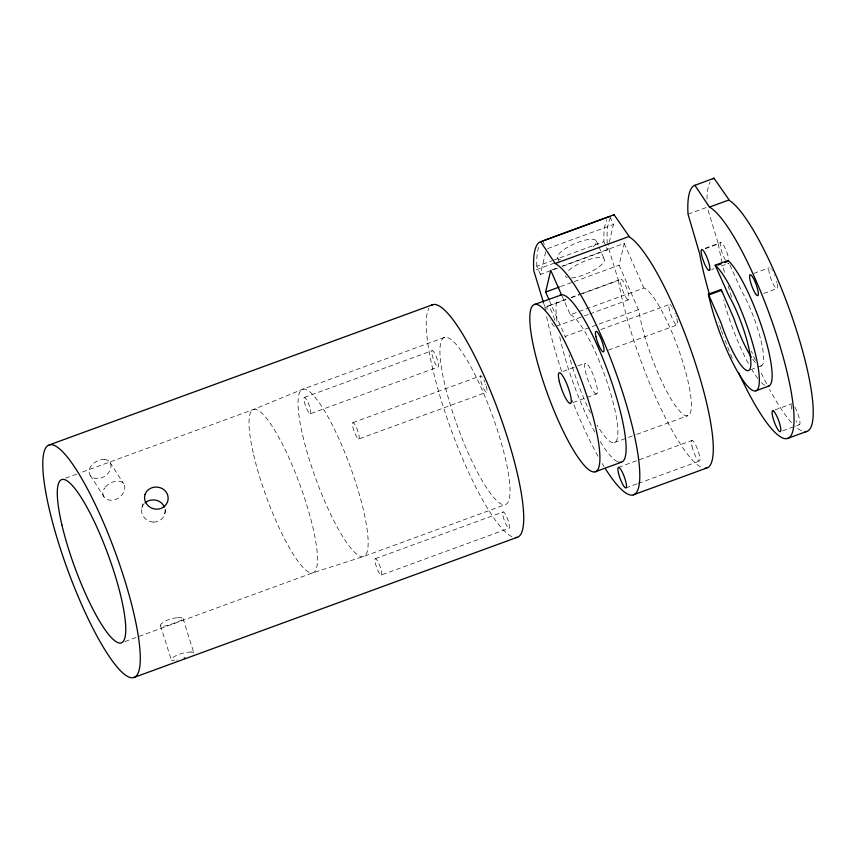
<?xml version="1.0" encoding="UTF-8"?>
<svg xmlns="http://www.w3.org/2000/svg" width="856" height="856" viewBox="0 0 856 856"><rect width="100%" height="100%" fill="white"/><g stroke="black" fill="none" stroke-linecap="round" stroke-linejoin="round"><path stroke-width="0.64" stroke-dasharray="4.28 3.21" d="M141.85 507.983L143.359 501.573M164.791 513.707L166.299 507.287M557.78 268.067L540.382 274.423L545.732 251.611M562.745 266.248L607.482 249.888L608.969 243.543M609.269 242.28L613.431 224.529L609.857 216.418M579.009 311.541L644.215 288.001A68.138 13.974 69.9 0 1 685.549 371.461A68.138 13.974 69.9 0 1 677 407.927A68.138 13.974 69.9 0 1 638.865 310.803L619.134 265.157L624.238 243.425L561.953 266.205M104.293 488.519L104.667 487.963M547.572 248.615L613.431 224.529M540.382 274.423L536.808 266.312L551.724 260.855M552.965 260.406L603.908 241.66A146.001 29.949 69.9 0 1 607.032 219.682M536.263 269.704L553.704 263.327M688.031 214.203L707.195 207.195L707.088 205.023M551.992 269.843L556.967 268.024M560.594 286.567L573.049 282.009M574.29 281.56L619.134 265.157M444.596 337.36L302.714 389.245L253.59 409.435L80.667 472.673M65.623 478.172L79.415 473.133M705.28 248.219L720.859 242.516M547.508 306.095L566.191 299.268M571.177 297.449L578.645 294.71M579.897 294.261L620.996 279.227M545.39 310.107L544.93 307.358L566.105 299.611M571.08 297.792L581.053 294.143M582.294 293.683L618.417 280.479L608.038 246.271M705.173 248.754L718.355 243.928L707.58 208.457M304.372 397.419L432.184 350.682M562.028 295.962L570.299 314.73L577.768 312.001M310.3 413.758A8.688 1.787 69.9 0 0 307.336 401.057A8.688 1.787 69.9 0 0 304.372 401.956A8.688 1.787 69.9 0 0 310.3 413.758L438.112 367.01A8.688 1.787 69.9 0 0 435.148 354.309A8.688 1.787 69.9 0 0 432.184 355.208A8.688 1.787 69.9 0 0 438.112 367.01M556.207 326.232L588.596 314.387M589.848 313.927L628.465 299.814A10.946 2.247 69.9 0 0 624.741 283.828A10.946 2.247 69.9 0 0 620.996 284.909A10.946 2.247 69.9 0 0 628.465 299.814M711.689 269.554L714.086 268.688M721.276 266.055L728.467 263.423M565.377 337.681L565.195 336.462L638.694 309.583M753.772 273.428L769.341 267.725M600.912 329.507L669.424 304.458M352.854 422.629L480.665 375.891M358.782 438.968A8.688 1.787 69.9 0 0 355.818 426.267A8.688 1.787 69.9 0 0 352.854 427.165A8.688 1.787 69.9 0 0 358.782 438.968L486.593 392.23M608.488 350.05L677 325.002M763.755 293.458L776.938 288.632M563.013 371.408L576.741 366.389M577.993 365.929L585.472 363.19M572.921 402.577L596.632 393.91A16.339 3.349 69.9 0 0 591.047 370.027A16.339 3.349 69.9 0 0 585.483 371.718A16.339 3.349 69.9 0 0 596.632 393.91M750.552 369.792L761.572 365.758M614.298 442.595L635.484 434.848M636.725 434.388L687.796 415.716M124.944 641.54L312.9 572.803L363.458 556.539L505.329 504.644A88.992 18.254 69.9 0 0 474.93 374.575A88.992 18.254 69.9 0 0 444.639 383.788A88.992 18.254 69.9 0 0 505.329 504.644M775.055 409.906L791.832 403.765M618.374 467.387L692.001 440.466M375.335 558.668L503.146 511.931M381.273 575.007A8.688 1.787 69.9 0 0 378.299 562.306A8.688 1.787 69.9 0 0 375.345 563.205A8.688 1.787 69.9 0 0 381.273 575.007L509.085 528.27A8.688 1.787 69.9 0 0 506.11 515.558A8.688 1.787 69.9 0 0 503.157 516.468A8.688 1.787 69.9 0 0 509.085 528.27M625.897 487.941L637.239 483.8M638.351 483.394L699.523 461.02M782.652 430.814L799.418 424.672M176.839 617.807L176.186 617.882A11.749 4.023 -15.7 0 0 162.33 622.954L161.966 623.254A11.856 3.36 -16.5 0 0 160.479 625.329L160.489 625.511A11.824 2.654 -17.3 0 0 161.41 626.25L161.698 626.303A11.845 1.947 -18.1 0 0 164.759 626.036L165.315 625.929A11.791 1.22 -18.8 0 0 182.071 619.798L182.339 619.605A11.845 1.947 -18.1 0 0 183.045 618.503L182.959 618.374A11.824 2.654 -17.3 0 0 181.536 617.818L181.226 617.786A11.856 3.36 -16.5 0 0 176.914 617.786M153.524 522.053L154.262 522.042A11.684 11.321 34.3 0 0 160.982 519.592L161.527 519.121A11.834 11.331 24 0 0 164.941 513.001L165.048 512.295A11.834 11.149 16.3 0 0 164.716 508.1M104.785 459.469L104.165 459.426A11.759 7.511 -30.1 0 0 93.7 463.257L93.144 463.727A11.834 8.1 -31.4 0 0 89.163 470.436L89.099 471.014A11.824 8.592 -32.9 0 0 90.854 476.096L91.25 476.492A11.813 9.052 -34.6 0 0 101.693 477.798A11.813 9.052 -34.6 0 0 110.296 469.527L110.51 468.906A11.824 8.592 -32.9 0 0 110.435 463.203L110.21 462.732A11.834 8.1 -31.4 0 0 104.817 459.458M560.498 259.625L560.38 259.614A21.207 6.185 -23.8 0 1 565.912 248.283A21.207 6.185 -23.8 0 1 592.737 239.263L593.433 239.338A21.207 6.185 -23.8 0 1 591.175 248.422M570.299 314.73L570.727 314.88A68.138 13.974 69.9 0 1 613.987 405.83A68.138 13.974 69.9 0 1 597.21 425.357M90.18 475.251L104.293 497.24A11.845 9.084 -34.6 0 0 108.188 499.797L108.798 499.958A11.749 9.437 -36.5 0 0 121.573 495.292L122.034 494.725A11.845 9.084 -34.6 0 0 124.495 489.846L124.634 489.225A11.824 8.592 -32.9 0 0 124.43 485.234L124.238 484.753A11.845 8.1 -31.4 0 0 121.873 482.089L121.402 481.842A11.791 7.533 -30.1 0 0 104.657 487.963M109.953 462.304L123.756 483.854M729.847 264.814L741.478 290.773A46.577 9.555 69.9 0 1 760.888 340.378A46.577 9.555 69.9 0 1 759.689 365.854M624.238 243.425L643.787 287.851M603.908 241.767L605.952 246.41M606.465 247.566L607.482 249.888M596.322 240.953L598.462 245.811M598.997 247.031L604.357 259.197M557.491 258.009L560.166 264.087M542.758 240.953L544.288 244.431M549.413 300.606L565.195 336.462M183.045 618.503L193.884 652.989A11.834 1.937 -18.1 0 1 193.37 653.781M160.532 625.672L171.318 659.987M543.389 302.286L544.93 307.358M718.355 243.928L718.815 246.689A123.756 25.38 69.9 0 0 722.293 263.381M618.417 280.479L618.888 283.229A123.756 25.38 69.9 0 0 701.471 467.323M607.268 243.735L607.107 240.483A146.001 29.949 69.9 0 1 610.232 218.515M536.808 266.312L536.808 266.195A146.001 29.949 69.9 0 1 538.852 246.635M103.961 496.78A11.824 8.592 -32.9 0 1 102.87 493.12L102.902 492.553A11.845 8.1 -31.4 0 1 104.25 488.53M153.47 522.074A11.834 11.331 24 0 1 146.547 519.731L146.012 519.26A11.834 11.149 16.3 0 1 142.791 515.355L142.481 514.713A11.834 10.935 10.5 0 1 141.561 509.983L141.614 509.309A11.845 10.689 6 0 1 144.065 503.81M511.888 536.648A123.756 25.38 69.9 0 1 429.305 352.565L428.321 346.776A123.756 25.38 69.9 0 1 428.92 308.139M191.07 652.079A11.824 2.654 -17.3 0 1 193.841 652.839M191.059 652.079A11.813 3.349 -16.5 0 0 179.311 654.284A11.813 3.349 -16.5 0 0 171.414 659.27A11.824 2.654 -17.3 0 0 172.495 660.639L172.837 660.682A11.834 1.937 -18.1 0 0 174.496 660.565M177.299 660.062A11.834 1.937 -18.1 0 1 176.689 660.19M486.176 386.088A8.688 1.787 69.9 0 1 484.892 390.785A8.688 1.787 69.9 0 1 480.205 377.336A8.688 1.787 69.9 0 1 484.753 382.011M485.523 384.055A8.688 1.787 69.9 0 1 485.694 384.569M801.398 430.771A123.756 25.38 69.9 0 1 794.785 425.999M791.49 422.607A123.756 25.38 69.9 0 1 769.619 389.48M766.569 383.702A123.756 25.38 69.9 0 1 760.963 372.414M755.399 360.365A123.756 25.38 69.9 0 1 751.418 351.228M731.527 296.979A123.756 25.38 69.9 0 1 728.296 286.225M724.486 272.294A123.756 25.38 69.9 0 1 722.817 265.574M706.992 199.084A146.001 29.949 69.9 0 1 710.159 181.964M777.141 283.785A11.128 2.279 69.9 0 1 774.669 286.664L774.413 286.257A11.128 2.279 69.9 0 1 770.282 276.873L770.079 276.221A11.128 2.279 69.9 0 1 770.421 268.217M770.871 268.698A11.128 2.279 69.9 0 1 771.352 269.33M772.133 270.539A11.128 2.279 69.9 0 1 772.412 271.01M774.316 274.937A11.128 2.279 69.9 0 1 774.573 275.568M776.574 281.41A11.128 2.279 69.9 0 1 776.884 282.64M728.702 263.252A11.128 2.279 69.9 0 1 727.803 263.274M725.407 260.181A11.128 2.279 69.9 0 1 720.431 243.018A11.128 2.279 69.9 0 1 727.504 254.243L727.707 254.895A11.128 2.279 69.9 0 1 728.756 259.09M794.892 407.049A11.128 2.279 69.9 0 1 799.964 422.072A11.128 2.279 69.9 0 1 796.091 420.906M791.747 409.179A11.128 2.279 69.9 0 1 791.34 404.481M732.244 358.236A123.756 25.38 69.9 0 1 729.804 352.383M729.323 351.206A123.756 25.38 69.9 0 1 723.684 336.825M722.774 334.407A123.756 25.38 69.9 0 1 721.426 330.758M720.977 329.539A123.756 25.38 69.9 0 1 718.377 322.22M764.611 385.243A68.138 13.974 69.9 0 1 760.781 381.958M757.913 378.577A68.138 13.974 69.9 0 1 752.167 370.124M748.305 363.393A68.138 13.974 69.9 0 1 723.716 300.199M755.473 362.591A46.577 9.555 69.9 0 1 752.424 358.685M617.604 461.705A88.992 18.254 69.9 0 1 600.163 441.461M594.749 432.023A88.992 18.254 69.9 0 1 559.278 334.814M556.946 321.225A88.992 18.254 69.9 0 1 556.507 317.49L556.207 314.013A88.992 18.254 69.9 0 1 557.288 298.862M604.015 466.509A123.756 25.38 69.9 0 1 602.228 463.567M598.023 456.237A123.756 25.38 69.9 0 1 572.215 400.469M561.632 371.311A123.756 25.38 69.9 0 1 546.556 316.164M554.313 326.521A10.946 2.247 69.9 0 1 550.333 320.165M547.038 309.316A10.946 2.247 69.9 0 1 549.006 307.069A10.946 2.247 69.9 0 1 554.057 317.704M554.26 318.346A10.946 2.247 69.9 0 1 554.784 320.208M571.541 277.922A21.207 6.185 -23.8 0 0 597.413 267.96A21.207 6.185 -23.8 0 0 601.458 257.592L600.773 257.517A21.207 6.185 -23.8 0 0 567.239 271.887M567.228 277.601A21.207 6.185 -23.8 0 1 566.33 277.173M565.987 276.905A21.207 6.185 -23.8 0 1 565.409 275.889M676.839 318.892A10.946 2.247 69.9 0 1 675.534 324.156A10.946 2.247 69.9 0 1 669.574 310.557A10.946 2.247 69.9 0 1 670.89 305.292M671.361 305.892A10.946 2.247 69.9 0 1 671.864 306.63M672.655 307.967A10.946 2.247 69.9 0 1 672.923 308.47M675.031 313.189A10.946 2.247 69.9 0 1 675.277 313.831M675.951 315.778A10.946 2.247 69.9 0 1 676.154 316.42M590.522 412.977A68.138 13.974 69.9 0 1 569.037 354.973M253.622 454.771A86.905 17.826 69.9 0 0 312.9 572.803A86.905 17.826 69.9 0 0 283.208 445.773A86.905 17.826 69.9 0 0 253.622 454.771M302.757 435.672A88.992 18.254 69.9 0 0 363.458 556.539A88.992 18.254 69.9 0 0 333.048 426.459A88.992 18.254 69.9 0 0 302.757 435.672M691.926 446.008A10.946 2.247 69.9 0 0 699.395 461.074A10.946 2.247 69.9 0 0 695.778 445.227A10.946 2.247 69.9 0 0 691.926 446.008"/><path stroke-width="1.28" d="M548.878 299.375L545.647 292.035L550.74 270.303L561.515 294.785M708.704 294.988L721.501 290.259M145.06 494.49L144.867 495.153A11.824 10.935 10.5 0 0 145.488 501.916L145.787 502.558A11.824 11.149 16.3 0 0 150.859 507.672L151.523 508.004A11.791 11.299 24 0 0 167.369 502.215L167.605 501.552A11.824 11.149 16.3 0 0 167.498 494.618L167.209 493.966A11.824 10.935 10.5 0 0 162.458 488.712L161.795 488.369A11.802 10.646 6 0 0 145.049 494.49M705.162 468.221A123.756 25.38 69.9 0 0 695.168 362.559A123.756 25.38 69.9 0 0 629.684 237.176L614.062 214.76L539.526 242.141A146.001 29.949 69.9 0 0 533.609 267.361L533.77 270.614L543.389 302.286M542.725 240.975L609.825 216.429M613.014 215.263L614.062 214.76M805.1 431.681A123.756 25.38 69.9 0 0 795.106 326.018A123.756 25.38 69.9 0 0 729.622 200.625L713.99 178.219L693.777 185.731A146.001 29.949 69.9 0 0 687.86 210.951L688.031 214.203L699.641 253.697A123.756 25.38 69.9 0 0 709.121 293.234M712.952 178.722L713.99 178.219M49.295 444.917L432.729 304.683M540.575 241.638L555.212 263.509L628.7 236.631M694.826 185.228L709.463 207.099L728.638 200.079M545.647 292.035L559.343 287.028M534.486 304.49L535.642 304.319A88.992 18.254 69.9 0 1 591.357 410.613A88.992 18.254 69.9 0 1 579.801 459.854A88.992 18.254 69.9 0 1 530.303 327.078L530.003 323.589A88.992 18.254 69.9 0 1 534.486 304.49L561.846 294.742A88.992 18.254 69.9 0 1 611.323 381.123A88.992 18.254 69.9 0 1 618.984 462.197M751.354 357.091A46.577 9.555 69.9 0 1 733.924 318.507L721.159 289.489L708.372 294.164L721.148 323.172A46.577 9.555 69.9 0 0 750.391 367.92A46.577 9.555 69.9 0 0 728.691 295.448L715.177 265.189L727.953 260.513L728.467 260.952A68.138 13.974 69.9 0 1 763.306 331.689A68.138 13.974 69.9 0 1 767.757 386.291M717.842 265.114L721.319 263.83M724.807 262.557L728.296 261.283L727.953 260.513M755.859 390.807L768.635 386.131M595.22 471.774L621.424 462.197M133.75 677.545A123.756 25.38 69.9 0 0 91.474 496.662A123.756 25.38 69.9 0 0 49.348 509.481A123.756 25.38 69.9 0 0 133.75 677.545L517.195 537.322M633.28 494.864L706.778 467.997M787.531 438.454L806.705 431.445M709.463 207.099L710.448 207.634A123.756 25.38 69.9 0 1 791.393 393.032A123.756 25.38 69.9 0 1 738.739 372.938M555.212 263.509L556.197 264.044A123.756 25.38 69.9 0 1 632.712 428.107A123.756 25.38 69.9 0 1 605.192 468.403M715.177 265.189L715.68 265.627A68.138 13.974 69.9 0 1 754.425 349.976A68.138 13.974 69.9 0 1 746.593 385.061A68.138 13.974 69.9 0 1 708.832 296.304L708.372 294.164M164.309 507.02L164.213 506.763A11.834 10.935 10.5 0 0 161.228 502.793L160.661 502.344A11.845 10.689 6 0 0 154.54 499.979L153.802 499.925A11.695 10.261 2.4 0 0 145.049 502.836M721.159 289.489L721.619 291.629M515.59 537.557A123.756 25.38 69.9 0 0 505.596 431.895A123.756 25.38 69.9 0 0 440.112 306.502L438.037 305.357A123.756 25.38 69.9 0 0 431.296 305.378M184.843 657.783A11.749 1.209 -18.8 0 1 184.147 658.029M559.642 295.406A88.992 18.254 69.9 0 1 560.68 294.903M709.774 269.715L709.71 269.929A11.128 2.279 69.9 0 1 703.728 261.776A11.128 2.279 69.9 0 1 701.781 249.513A11.128 2.279 69.9 0 1 708.34 261.251L708.543 261.904A11.128 2.279 69.9 0 1 709.774 269.704M773.321 410.944L773.139 410.837A11.128 2.279 69.9 0 0 774.851 423.42A11.128 2.279 69.9 0 0 780.833 430.194A11.128 2.279 69.9 0 0 775.183 413.159L774.926 412.752A11.128 2.279 69.9 0 0 773.321 410.944M755.506 293.672L755.238 293.266A11.128 2.279 69.9 0 1 751.108 283.892L750.905 283.24A11.128 2.279 69.9 0 1 751.322 275.3A11.128 2.279 69.9 0 1 757.806 290.045A11.128 2.279 69.9 0 1 755.506 293.672M61.9 524.889A86.905 17.826 69.9 0 0 121.178 642.91A86.905 17.826 69.9 0 0 91.485 515.89A86.905 17.826 69.9 0 0 61.9 524.889M559.278 381.305A16.339 3.349 69.9 0 0 570.428 403.486A16.339 3.349 69.9 0 0 564.842 379.604A16.339 3.349 69.9 0 0 559.278 381.305M595.904 336.665A10.946 2.247 69.9 0 0 603.362 351.912A10.946 2.247 69.9 0 0 599.885 336.237A10.946 2.247 69.9 0 0 595.904 336.665M618.428 472.887A10.946 2.247 69.9 0 0 625.897 487.941A10.946 2.247 69.9 0 0 622.28 472.095A10.946 2.247 69.9 0 0 618.428 472.887"/></g></svg>
